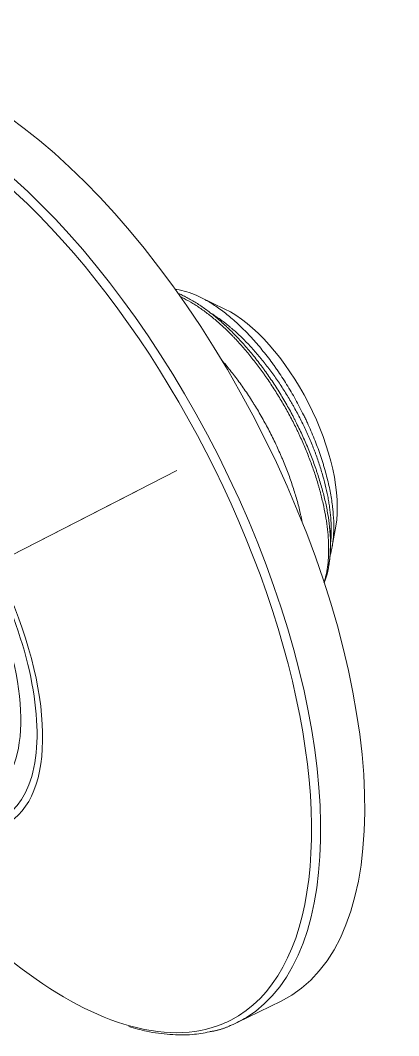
# Model space of a CAD drawing. Extents: x 10170 to 11010, y -16669 to -16075.
# Drawn here: x 10663.44 to 10678.77, y -16170.92 to -16129.82 of the extents above; entities that cross this region are included whole.
import ezdxf

# ---------------------------------------------------------------- set-up
doc = ezdxf.new("R2010")
doc.units = 0
doc.header["$MEASUREMENT"] = 0
doc.linetypes.add('CENTER', pattern=[47.5, 22, -8.5, 8.5, -8.5])
doc.linetypes.add('HIDDEN2', pattern=[4.7625, 3.175, -1.5875])
doc.layers.add('1', color=4, linetype='HIDDEN2', lineweight=13)

msp = doc.modelspace()

# ---------------------------------------------------------------- linework, layer by layer
at = {"layer": '1', "color": 7, "linetype": 'Continuous', "lineweight": 18}
for p, q in [((10671.72927, -16141.51073), (10670.72405, -16141.02621)), ((10676.07883, -16151.11338), (10676.22374, -16150.29957)), ((10675.92755, -16151.96294), (10675.95238, -16151.82348)), ((10672.22478, -16170.3909), (10674.00452, -16169.52449))]:
    msp.add_line(p, q, dxfattribs=at)
at = {"layer": '1', "color": 1, "linetype": 'CENTER', "lineweight": 13}
for p, q in [((10635.05967, -16165.80661), (10676.69234, -16144.51632)), ((10654.52157, -16155.8541), (10668.44816, -16148.73226))]:
    msp.add_line(p, q, dxfattribs=at)
at = {"layer": '1', "color": 7, "linetype": 'Continuous', "lineweight": 18}
for centre, major_axis, start_param, end_param in [((10664.50229, -16150.75012), (-9.58085, 18.73513), 3.13252666, 6.24712128), ((10672.74647, -16146.53418), (-2.62938, 5.14169), 3.68757488, 5.73726769), ((10671.50192, -16147.17062), (-3.34648, 6.54397), 3.54158805, 3.99345432), ((10662.49441, -16151.77692), (9.4702, -18.51876), 5.1453058, 5.86119621), ((10662.74013, -16151.65126), (-9.56313, 18.70048), 3.10552858, 3.17699982)]:
    msp.add_ellipse(centre, major_axis=major_axis, ratio=0.46078096, start_param=start_param, end_param=end_param, dxfattribs=at)
at = {"layer": '1', "color": 1, "linetype": 'Continuous', "lineweight": 13}
for centre, major_axis, start_param, end_param in [((10662.49441, -16151.77692), (9.4702, -18.51876), 0, 3.59718784), ((10662.74013, -16151.65126), (-9.56313, 18.70048), 3.17699982, 6.03977613), ((10658.46744, -16153.83624), (4.36547, -8.53657), 0, 1.51558817), ((10658.41786, -16153.8616), (-4.23359, 8.27868), 2.5680217, 4.62713934), ((10658.41786, -16153.8616), (3.74487, -7.32301), 0, 1.41623536), ((10662.49441, -16151.77692), (9.4702, -18.51876), 5.86119621, 6.24712122), ((10662.49441, -16151.77692), (9.4702, -18.51876), 6.24712122, 6.28318531)]:
    msp.add_ellipse(centre, major_axis=major_axis, ratio=0.46078096, start_param=start_param, end_param=end_param, dxfattribs=at)
at = {"layer": '1', "color": 7, "linetype": 'Continuous', "lineweight": 18}
for points, knots in [([(10675.99537, -16151.47283), (10676.01207, -16151.41619), (10676.02743, -16151.35771), (10676.04551, -16151.27977), (10676.04949, -16151.26198), (10676.05718, -16151.22615), (10676.06835, -16151.17206), (10676.09178, -16151.04339), (10676.1074, -16150.92895), (10676.13279, -16150.69465), (10676.14193, -16150.53124), (10676.14469, -16150.19004), (10676.13832, -16150.01226), (10676.12217, -16149.80386), (10676.12025, -16149.78059), (10676.11616, -16149.73381), (10676.11399, -16149.71029), (10676.10712, -16149.63961), (10676.09193, -16149.49749), (10676.07245, -16149.35307), (10676.02789, -16149.06122), (10675.99074, -16148.86259), (10675.90167, -16148.45724), (10675.84975, -16148.25055), (10675.77532, -16147.9872), (10675.75995, -16147.93428), (10675.73618, -16147.85453), (10675.72813, -16147.82786), (10675.71183, -16147.77454), (10675.67056, -16147.64123), (10675.62673, -16147.50787), (10675.51673, -16147.18773), (10675.3572, -16146.76066), (10675.17224, -16146.33333), (10675.04851, -16146.06617), (10675.01078, -16145.98602), (10674.97213, -16145.90585), (10674.94615, -16145.85241), (10674.93305, -16145.82567), (10674.86722, -16145.69234), (10674.81337, -16145.58662), (10674.64835, -16145.27219), (10674.41908, -16144.86025), (10674.17183, -16144.46261), (10673.97962, -16144.1698), (10673.91442, -16144.0731), (10673.81488, -16143.92944), (10673.78136, -16143.88173), (10673.71412, -16143.78731), (10673.68036, -16143.74054), (10673.51085, -16143.50895), (10673.37301, -16143.33076), (10673.09277, -16142.98817), (10672.95037, -16142.82377), (10672.73324, -16142.5876), (10672.66028, -16142.51062), (10672.54992, -16142.3978), (10672.51298, -16142.36064), (10672.45735, -16142.30556), (10672.43877, -16142.28731), (10672.40163, -16142.25114), (10672.38306, -16142.23321), (10672.21597, -16142.07318), (10672.06759, -16141.94055), (10671.77112, -16141.69398), (10671.62303, -16141.58003), (10671.32725, -16141.37094), (10671.17957, -16141.27579), (10670.99534, -16141.16908), (10670.95865, -16141.14844), (10670.88567, -16141.10856), (10670.77676, -16141.05086), (10670.66953, -16140.99942), (10670.4572, -16140.90475), (10670.17977, -16140.80034), (10669.91301, -16140.73909), (10669.75636, -16140.71562), (10669.73057, -16140.71218), (10669.70489, -16140.70917)], [0, 0, 0, 0, 0.01891629, 0.01891629, 0.0244409, 0.0244409, 0.02996552, 0.04101476, 0.06311323, 0.06311323, 0.10731017, 0.10731017, 0.15150711, 0.15150711, 0.15703173, 0.15703173, 0.16255634, 0.16255634, 0.17360558, 0.19570405, 0.19570405, 0.23990099, 0.23990099, 0.28409793, 0.28409793, 0.29514717, 0.29514717, 0.30067179, 0.30067179, 0.3061964, 0.32829487, 0.32829487, 0.37249181, 0.41668876, 0.41668876, 0.42773799, 0.43326261, 0.43326261, 0.43878723, 0.43878723, 0.4608857, 0.4608857, 0.50508264, 0.54927958, 0.54927958, 0.57137805, 0.57137805, 0.58242728, 0.58242728, 0.59347652, 0.59347652, 0.63767346, 0.63767346, 0.6818704, 0.6818704, 0.70396887, 0.70396887, 0.71501811, 0.71501811, 0.72054273, 0.72054273, 0.72606734, 0.72606734, 0.77026428, 0.77026428, 0.81446123, 0.81446123, 0.85865817, 0.85865817, 0.8697074, 0.8697074, 0.88075664, 0.90285511, 0.90285511, 0.94705205, 0.99124899, 0.99124899, 1, 1, 1, 1]), ([(10675.97493, -16150.32), (10675.95599, -16150.15658), (10675.93197, -16149.99066), (10675.87389, -16149.65411), (10675.83981, -16149.48348), (10675.76152, -16149.13767), (10675.71733, -16148.96247), (10675.61894, -16148.60735), (10675.56475, -16148.42743), (10675.49064, -16148.19944), (10675.4755, -16148.1537), (10675.44474, -16148.06234), (10675.39779, -16147.92531), (10675.34851, -16147.78835), (10675.24687, -16147.51449), (10675.10317, -16147.14952), (10674.94338, -16146.78489), (10674.77543, -16146.42044), (10674.68739, -16146.23832), (10674.57204, -16146.01081), (10674.54867, -16145.96526), (10674.50159, -16145.87455), (10674.43043, -16145.73899), (10674.35761, -16145.60494), (10674.20977, -16145.33885), (10674.0068, -16144.98942), (10673.79191, -16144.65072), (10673.57081, -16144.31756), (10673.45711, -16144.15376), (10673.31102, -16143.95255), (10673.28159, -16143.91246), (10673.2224, -16143.83274), (10673.13334, -16143.71411), (10673.04346, -16143.59832), (10672.86265, -16143.37046), (10672.6188, -16143.07651), (10672.36969, -16142.80188), (10672.11798, -16142.53694), (10671.99084, -16142.4093), (10671.83025, -16142.25597), (10671.79805, -16142.22561), (10671.73348, -16142.16553), (10671.70115, -16142.13583), (10671.60433, -16142.04809), (10671.53991, -16141.99127), (10671.34697, -16141.82574), (10671.09064, -16141.6182), (10670.83586, -16141.43663), (10670.58172, -16141.26819), (10670.45496, -16141.19052), (10670.29678, -16141.10191), (10670.26516, -16141.08461), (10670.20194, -16141.05087), (10670.17031, -16141.03442), (10670.07587, -16140.98656), (10670.01339, -16140.95661), (10669.90675, -16140.9084), (10669.86235, -16140.88922), (10669.8182, -16140.87102)], [0, 0, 0, 0, 0.04681648, 0.04681648, 0.09363296, 0.09363296, 0.14044943, 0.14044943, 0.18726591, 0.18726591, 0.19897003, 0.19897003, 0.21067415, 0.23408239, 0.23408239, 0.28089887, 0.32771535, 0.32771535, 0.37453182, 0.37453182, 0.38623594, 0.38623594, 0.39794006, 0.4213483, 0.4213483, 0.46816478, 0.51498126, 0.51498126, 0.56179774, 0.56179774, 0.57350185, 0.57350185, 0.58520597, 0.60861421, 0.60861421, 0.65543069, 0.70224717, 0.70224717, 0.74906365, 0.74906365, 0.76076777, 0.76076777, 0.77247189, 0.77247189, 0.79588013, 0.79588013, 0.8426966, 0.88951308, 0.88951308, 0.93632956, 0.93632956, 0.94803368, 0.94803368, 0.9597378, 0.9597378, 0.98314604, 0.98314604, 1, 1, 1, 1]), ([(10669.90633, -16141.00301), (10669.93403, -16141.01597), (10669.96181, -16141.0293), (10670.10587, -16141.10006), (10670.22367, -16141.16348), (10670.37293, -16141.25094), (10670.40291, -16141.26886), (10670.46288, -16141.30542), (10670.55284, -16141.36131), (10670.64279, -16141.42035), (10670.82267, -16141.54258), (10671.06243, -16141.71661), (10671.42165, -16142.01043), (10671.66079, -16142.22827), (10671.84001, -16142.40005), (10671.89973, -16142.45871), (10671.98929, -16142.54883), (10672.01908, -16142.57918), (10672.07843, -16142.64034), (10672.108, -16142.67118), (10672.25534, -16142.82661), (10672.48786, -16143.08335), (10672.82745, -16143.49194), (10673.048, -16143.77977), (10673.21131, -16144.00146), (10673.29245, -16144.11375), (10673.37281, -16144.22824), (10673.42621, -16144.30506), (10673.45286, -16144.34375), (10673.58518, -16144.53775), (10673.6883, -16144.69481), (10673.88908, -16145.01264), (10674.08439, -16145.33417), (10674.36076, -16145.82767), (10674.53369, -16146.16429), (10674.63811, -16146.37713), (10674.65882, -16146.41982), (10674.69985, -16146.50546), (10674.72014, -16146.5483), (10674.78021, -16146.67671), (10674.81925, -16146.76225), (10674.93343, -16147.01865), (10675.07777, -16147.35997), (10675.27111, -16147.87024), (10675.38472, -16148.20919), (10675.46417, -16148.46288), (10675.4897, -16148.54735), (10675.52654, -16148.67393), (10675.53859, -16148.71614), (10675.56212, -16148.80018), (10675.5736, -16148.84204), (10675.62964, -16149.05051), (10675.67005, -16149.21468), (10675.74245, -16149.53785), (10675.77445, -16149.69683), (10675.83, -16150.00969), (10675.85354, -16150.16356), (10675.89192, -16150.46621), (10675.90677, -16150.61499), (10675.9274, -16150.90734), (10675.93306, -16151.04904), (10675.93527, -16151.32358), (10675.92838, -16151.58935), (10675.9035, -16151.83775), (10675.86962, -16152.07742), (10675.84818, -16152.19288), (10675.81567, -16152.33158), (10675.80888, -16152.35903), (10675.79473, -16152.41338), (10675.78737, -16152.44029), (10675.7674, -16152.50969), (10675.75437, -16152.55164), (10675.74065, -16152.59265)], [0, 0, 0, 0, 0.00852753, 0.00852753, 0.04405908, 0.04405908, 0.05294197, 0.05294197, 0.06182486, 0.07959063, 0.07959063, 0.11512218, 0.15065373, 0.18618528, 0.18618528, 0.20395106, 0.20395106, 0.21283395, 0.21283395, 0.22171683, 0.22171683, 0.25724839, 0.29277994, 0.32831149, 0.32831149, 0.34607726, 0.35496015, 0.35496015, 0.36384304, 0.36384304, 0.39937459, 0.39937459, 0.43490614, 0.47043769, 0.50596924, 0.50596924, 0.51485213, 0.51485213, 0.52373502, 0.52373502, 0.54150079, 0.54150079, 0.57703234, 0.61256389, 0.64809544, 0.64809544, 0.66586122, 0.66586122, 0.67474411, 0.67474411, 0.68362699, 0.68362699, 0.71915855, 0.71915855, 0.7546901, 0.7546901, 0.79022165, 0.79022165, 0.8257532, 0.8257532, 0.86128475, 0.86128475, 0.8968163, 0.93234785, 0.93234785, 0.9678794, 0.9678794, 0.97676229, 0.97676229, 0.98564518, 0.98564518, 1, 1, 1, 1]), ([(10671.14382, -16141.66955), (10671.14564, -16141.67064), (10671.26089, -16141.73979), (10671.37683, -16141.81521), (10671.60625, -16141.97591), (10671.72156, -16142.06238), (10671.86644, -16142.17833), (10671.89545, -16142.20192), (10671.95355, -16142.24988), (10671.98265, -16142.27427), (10672.06966, -16142.34831), (10672.1274, -16142.3989), (10672.29981, -16142.55435), (10672.52759, -16142.77136), (10672.75129, -16143.00746), (10672.97304, -16143.25308), (10673.08293, -16143.38065), (10673.21914, -16143.54616), (10673.24632, -16143.57957), (10673.30057, -16143.64699), (10673.32767, -16143.68104), (10673.40845, -16143.78368), (10673.4617, -16143.85284), (10673.61967, -16144.06245), (10673.72263, -16144.20503), (10673.92414, -16144.49565), (10674.02272, -16144.64367), (10674.21534, -16144.94524), (10674.3094, -16145.09878), (10674.42398, -16145.2943), (10674.44675, -16145.33358), (10674.49198, -16145.4125), (10674.51447, -16145.4522), (10674.58127, -16145.57143), (10674.62486, -16145.65107), (10674.75289, -16145.8905), (10674.91625, -16146.21103), (10675.13954, -16146.69567), (10675.27392, -16147.02132), (10675.35331, -16147.22564), (10675.36896, -16147.26655), (10675.3998, -16147.34844), (10675.415, -16147.38946), (10675.45982, -16147.51238), (10675.48855, -16147.59391), (10675.57141, -16147.83718), (10675.673, -16148.15814), (10675.75748, -16148.47223), (10675.83359, -16148.78278), (10675.86749, -16148.93627), (10675.912, -16149.16376), (10675.92577, -16149.23914), (10675.95113, -16149.38894), (10675.96262, -16149.46284), (10675.99357, -16149.68163), (10676.00953, -16149.8236), (10676.03217, -16150.09998), (10676.04554, -16150.3688), (10676.04026, -16150.62256), (10676.02917, -16150.80712), (10676.02428, -16150.86768), (10676.01569, -16150.95156), (10676.01301, -16150.97566), (10676.01013, -16150.99952)], [0, 0, 0, 0, 0.00070424, 0.04471832, 0.04471832, 0.0887324, 0.0887324, 0.09973592, 0.09973592, 0.11073944, 0.11073944, 0.13274649, 0.13274649, 0.17676057, 0.22077465, 0.22077465, 0.26478874, 0.26478874, 0.27579226, 0.27579226, 0.28679578, 0.28679578, 0.30880282, 0.30880282, 0.3528169, 0.3528169, 0.39683099, 0.39683099, 0.44084507, 0.44084507, 0.45184859, 0.45184859, 0.46285211, 0.46285211, 0.48485915, 0.48485915, 0.52887324, 0.57288732, 0.61690141, 0.61690141, 0.62790493, 0.62790493, 0.63890845, 0.63890845, 0.66091549, 0.66091549, 0.70492957, 0.74894366, 0.74894366, 0.79295774, 0.79295774, 0.81496478, 0.81496478, 0.83697182, 0.83697182, 0.88098591, 0.88098591, 0.92499999, 0.96901407, 0.96901407, 0.99102112, 0.99102112, 1, 1, 1, 1]), ([(10674.85974, -16150.11938), (10674.85397, -16150.08993), (10674.84805, -16150.06038), (10674.83313, -16149.98762), (10674.82395, -16149.9443), (10674.80492, -16149.8572), (10674.79505, -16149.8134), (10674.7441, -16149.59367), (10674.69847, -16149.41678), (10674.5979, -16149.0608), (10674.48805, -16148.70259), (10674.36006, -16148.33984), (10674.22297, -16147.97477), (10674.14988, -16147.79106), (10674.05267, -16147.55992), (10674.03296, -16147.5137), (10673.99314, -16147.4215), (10673.93275, -16147.28346), (10673.87036, -16147.14622), (10673.74297, -16146.87277), (10673.56614, -16146.51094), (10673.37532, -16146.1547), (10673.1773, -16145.80136), (10673.07469, -16145.62614), (10672.94166, -16145.40905), (10672.9148, -16145.3657), (10672.86084, -16145.27959), (10672.77946, -16145.15118), (10672.69677, -16145.02501), (10672.52963, -16144.77566), (10672.41583, -16144.6134), (10672.18368, -16144.29666), (10672.06534, -16144.14217), (10671.83391, -16143.85297), (10671.72115, -16143.71767), (10671.60651, -16143.5857)], [0, 0, 0, 0, 0.01365947, 0.01365947, 0.03351335, 0.03351335, 0.05336722, 0.05336722, 0.13278272, 0.13278272, 0.21219822, 0.29161373, 0.29161373, 0.37102923, 0.37102923, 0.3908831, 0.3908831, 0.41073698, 0.45044473, 0.45044473, 0.52986023, 0.60927573, 0.60927573, 0.68869123, 0.68869123, 0.7085451, 0.7085451, 0.72839898, 0.76810673, 0.76810673, 0.84752223, 0.84752223, 0.92693773, 0.92693773, 1, 1, 1, 1]), ([(10675.97493, -16150.32), (10675.99965, -16150.5503), (10676.01281, -16150.76951), (10676.01711, -16151.18528), (10676.00827, -16151.38185), (10675.97861, -16151.65807), (10675.9661, -16151.74657), (10675.95084, -16151.83214)], [0, 0, 0, 0, 0.40092211, 0.40092211, 0.80184422, 0.80184422, 1, 1, 1, 1]), ([(10667.83236, -16170.54651), (10668.07638, -16170.62508), (10668.644, -16170.77929), (10669.50517, -16170.89463), (10670.35712, -16170.89996), (10670.87453, -16170.81733), (10671.10176, -16170.76419)], [0, 0, 0, 0, 0.20755959, 0.48981078, 0.77054071, 1, 1, 1, 1])]:
    msp.add_open_spline(points, degree=3, knots=knots, dxfattribs=at)
msp.add_open_spline([(10671.10176, -16170.76419), (10671.56472, -16170.70318), (10671.97174, -16170.50505)], degree=2, dxfattribs=at)

doc.saveas('drawing.dxf')
